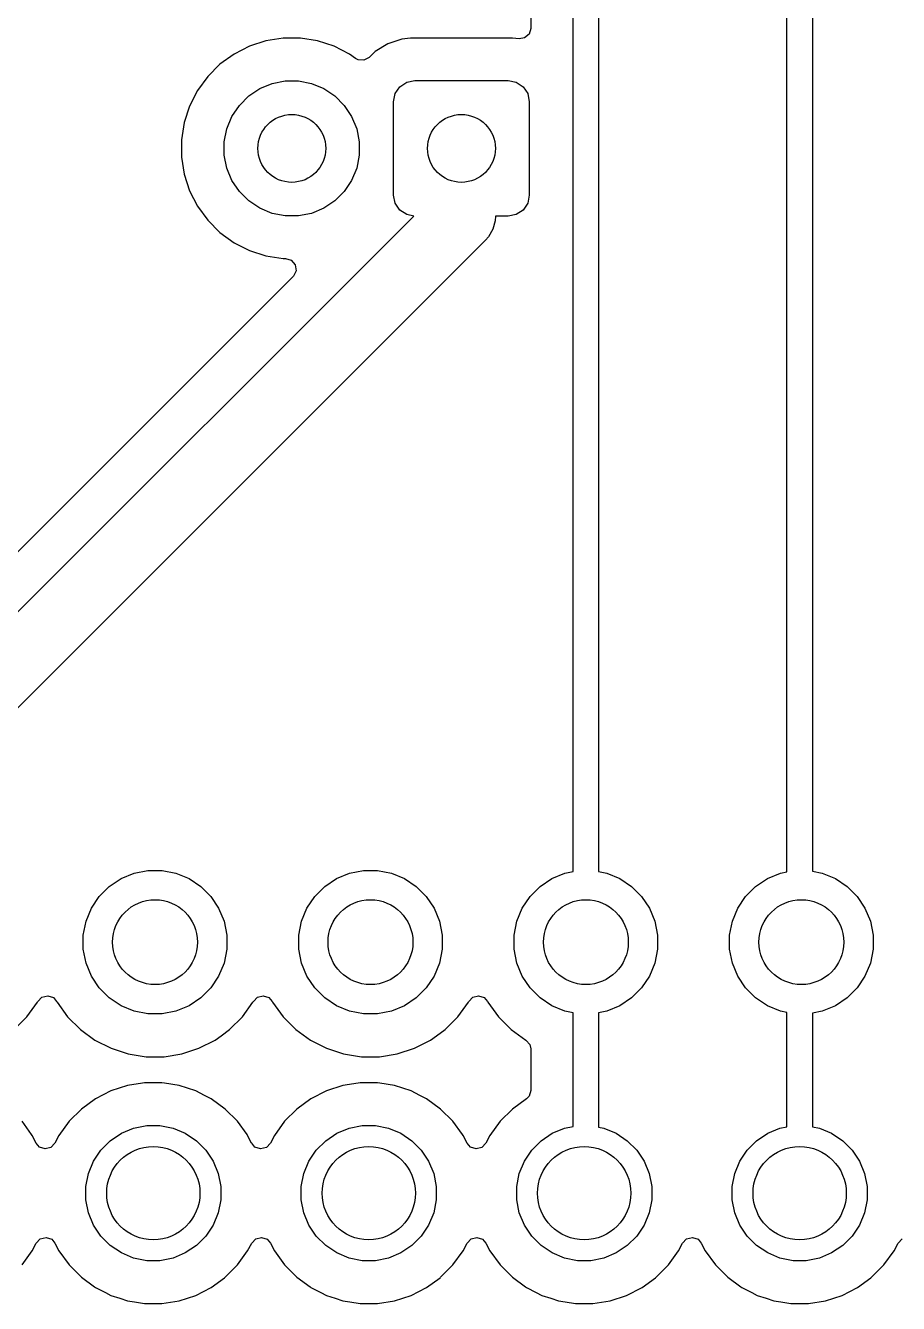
# Model space of a CAD drawing. Extents: x 4.41 to 8.11, y -5.15 to -2.23.
# Drawn here: x 5.316 to 5.721, y -3.428 to -2.834 of the extents above; entities that cross this region are included whole.
import ezdxf

# ---------------------------------------------------------------- set-up
doc = ezdxf.new("R2010")
doc.units = 0
doc.header["$MEASUREMENT"] = 0
doc.layers.add('BLACK', color=7, linetype='CONTINUOUS')

msp = doc.modelspace()

# ---------------------------------------------------------------- linework, layer by layer
at = {"layer": 'BLACK', "linetype": 'CONTINUOUS'}
for p, q in [((5.56969, -3.22706), (5.56969, -2.64969)), ((5.5815, -2.65214), (5.5815, -3.22706)), ((5.6689, -3.22722), (5.6689, -2.6695)), ((5.68071, -2.67195), (5.68071, -3.2269)), ((5.54998, -2.70801), (5.54998, -2.8356)), ((5.54998, -2.8356), (5.54921, -2.83824)), ((5.42709, -2.84142), (5.41943, -2.84391)), ((5.43505, -2.84016), (5.42709, -2.84142)), ((5.44311, -2.84016), (5.43505, -2.84016)), ((5.45106, -2.84142), (5.44311, -2.84016)), ((5.45873, -2.84391), (5.45106, -2.84142)), ((5.49015, -2.84055), (5.48359, -2.84272)), ((5.4942, -2.84014), (5.49015, -2.84055)), ((5.49015, -2.84055), (5.49015, -2.84055)), ((5.54144, -2.84014), (5.4942, -2.84014)), ((5.4942, -2.84014), (5.4942, -2.84014)), ((5.5446, -2.84046), (5.54144, -2.84014)), ((5.54713, -2.84004), (5.5446, -2.84046)), ((5.54921, -2.83824), (5.54713, -2.84004)), ((5.41225, -2.84756), (5.40574, -2.8523)), ((5.41943, -2.84391), (5.41225, -2.84756)), ((5.4659, -2.84756), (5.45873, -2.84391)), ((5.46867, -2.84957), (5.4659, -2.84756)), ((5.47771, -2.84635), (5.47499, -2.84908)), ((5.48359, -2.84272), (5.47771, -2.84635)), ((5.48359, -2.84272), (5.48359, -2.84272)), ((5.40574, -2.8523), (5.40004, -2.858)), ((5.40574, -2.8523), (5.40574, -2.8523)), ((5.46983, -2.8502), (5.46867, -2.84957)), ((5.47257, -2.85039), (5.46983, -2.8502)), ((5.47499, -2.84908), (5.47257, -2.85039)), ((5.40004, -2.858), (5.3953, -2.86451)), ((5.40004, -2.858), (5.40004, -2.858)), ((5.3953, -2.86451), (5.39165, -2.87169)), ((5.4191, -2.86699), (5.42423, -2.86356)), ((5.42423, -2.86356), (5.42994, -2.8612)), ((5.42994, -2.8612), (5.43599, -2.85999)), ((5.43599, -2.85999), (5.44217, -2.85999)), ((5.44217, -2.85999), (5.44822, -2.8612)), ((5.44822, -2.8612), (5.45393, -2.86356)), ((5.45393, -2.86356), (5.45906, -2.86699)), ((5.48707, -2.86592), (5.48921, -2.86273)), ((5.48921, -2.86273), (5.4924, -2.86059)), ((5.4924, -2.86059), (5.49617, -2.85984)), ((5.49617, -2.85984), (5.53947, -2.85984)), ((5.53947, -2.85984), (5.54324, -2.86059)), ((5.54324, -2.86059), (5.54643, -2.86273)), ((5.54643, -2.86273), (5.54857, -2.86592)), ((5.4113, -2.87649), (5.41473, -2.87136)), ((5.41473, -2.87136), (5.4191, -2.86699)), ((5.45906, -2.86699), (5.46343, -2.87136)), ((5.46343, -2.87136), (5.46686, -2.87649)), ((5.48632, -2.86969), (5.48707, -2.86592)), ((5.48632, -2.91299), (5.48632, -2.86969)), ((5.54857, -2.86592), (5.54931, -2.86969)), ((5.54931, -2.86969), (5.54931, -2.91299)), ((5.39165, -2.87169), (5.38916, -2.87935)), ((5.40894, -2.8822), (5.4113, -2.87649)), ((5.46686, -2.87649), (5.46922, -2.8822)), ((5.38916, -2.87935), (5.3879, -2.88731)), ((5.40773, -2.88825), (5.40894, -2.8822)), ((5.46922, -2.8822), (5.47042, -2.88825)), ((5.3879, -2.88731), (5.3879, -2.89537)), ((5.40773, -2.89443), (5.40773, -2.88825)), ((5.47042, -2.88825), (5.47042, -2.89443)), ((5.40894, -2.90048), (5.40773, -2.89443)), ((5.47042, -2.89443), (5.46922, -2.90048)), ((5.3879, -2.89537), (5.38916, -2.90332)), ((5.4113, -2.90619), (5.40894, -2.90048)), ((5.46922, -2.90048), (5.46686, -2.90619)), ((5.38916, -2.90332), (5.39165, -2.91099)), ((5.41473, -2.91132), (5.4113, -2.90619)), ((5.46686, -2.90619), (5.46343, -2.91132)), ((5.39165, -2.91099), (5.3953, -2.91816)), ((5.4191, -2.91569), (5.41473, -2.91132)), ((5.46343, -2.91132), (5.45906, -2.91569)), ((5.3953, -2.91816), (5.40004, -2.92468)), ((5.42423, -2.91912), (5.4191, -2.91569)), ((5.45906, -2.91569), (5.45393, -2.91912)), ((5.48707, -2.91676), (5.48632, -2.91299)), ((5.48921, -2.91995), (5.48707, -2.91676)), ((5.54857, -2.91676), (5.54643, -2.91995)), ((5.54931, -2.91299), (5.54857, -2.91676)), ((5.24322, -3.17516), (5.49565, -2.92273)), ((5.40004, -2.92468), (5.40004, -2.92468)), ((5.40004, -2.92468), (5.40574, -2.93038)), ((5.42994, -2.92148), (5.42423, -2.91912)), ((5.43599, -2.92268), (5.42994, -2.92148)), ((5.44217, -2.92268), (5.43599, -2.92268)), ((5.44822, -2.92148), (5.44217, -2.92268)), ((5.45393, -2.91912), (5.44822, -2.92148)), ((5.4924, -2.92209), (5.48921, -2.91995)), ((5.49565, -2.92273), (5.4924, -2.92209)), ((5.53357, -2.92283), (5.53343, -2.92489)), ((5.53947, -2.92283), (5.53357, -2.92283)), ((5.54324, -2.92209), (5.53947, -2.92283)), ((5.54643, -2.91995), (5.54324, -2.92209)), ((5.40574, -2.93038), (5.41225, -2.93511)), ((5.53237, -2.92886), (5.53031, -2.93242)), ((5.53343, -2.92489), (5.53237, -2.92886)), ((5.52895, -2.93397), (5.26088, -3.20204)), ((5.41225, -2.93511), (5.41943, -2.93877)), ((5.53031, -2.93242), (5.52895, -2.93397)), ((5.41943, -2.93877), (5.42709, -2.94126)), ((5.42709, -2.94126), (5.43505, -2.94252)), ((5.43505, -2.94252), (5.43621, -2.94252)), ((5.43621, -2.94252), (5.43885, -2.94329)), ((5.43885, -2.94329), (5.44065, -2.94537)), ((5.44104, -2.9481), (5.4399, -2.9506)), ((5.44065, -2.94537), (5.44104, -2.9481)), ((5.43966, -2.95085), (5.23649, -3.15402)), ((5.4399, -2.9506), (5.43966, -2.95085)), ((5.36588, -3.22782), (5.37231, -3.22654)), ((5.37231, -3.22654), (5.37887, -3.22654)), ((5.37887, -3.22654), (5.3853, -3.22782)), ((5.46588, -3.22782), (5.47231, -3.22654)), ((5.47231, -3.22654), (5.47887, -3.22654)), ((5.47887, -3.22654), (5.4853, -3.22782)), ((5.56588, -3.22782), (5.56969, -3.22706)), ((5.5815, -3.22706), (5.5853, -3.22782)), ((5.66588, -3.22782), (5.6689, -3.22722)), ((5.68071, -3.2269), (5.6853, -3.22782)), ((5.35436, -3.23397), (5.35982, -3.23033)), ((5.35982, -3.23033), (5.36588, -3.22782)), ((5.3853, -3.22782), (5.39137, -3.23033)), ((5.39137, -3.23033), (5.39682, -3.23397)), ((5.45436, -3.23397), (5.45982, -3.23033)), ((5.45982, -3.23033), (5.46588, -3.22782)), ((5.4853, -3.22782), (5.49137, -3.23033)), ((5.49137, -3.23033), (5.49682, -3.23397)), ((5.55436, -3.23397), (5.55982, -3.23033)), ((5.55982, -3.23033), (5.56588, -3.22782)), ((5.5853, -3.22782), (5.59137, -3.23033)), ((5.59137, -3.23033), (5.59682, -3.23397)), ((5.65436, -3.23397), (5.65982, -3.23033)), ((5.65982, -3.23033), (5.66588, -3.22782)), ((5.6853, -3.22782), (5.69137, -3.23033)), ((5.69137, -3.23033), (5.69682, -3.23397)), ((5.34608, -3.24407), (5.34972, -3.23861)), ((5.34972, -3.23861), (5.35436, -3.23397)), ((5.39682, -3.23397), (5.40146, -3.23861)), ((5.40146, -3.23861), (5.4051, -3.24407)), ((5.44608, -3.24407), (5.44972, -3.23861)), ((5.44972, -3.23861), (5.45436, -3.23397)), ((5.49682, -3.23397), (5.50146, -3.23861)), ((5.50146, -3.23861), (5.5051, -3.24407)), ((5.54608, -3.24407), (5.54972, -3.23861)), ((5.54972, -3.23861), (5.55436, -3.23397)), ((5.59682, -3.23397), (5.60146, -3.23861)), ((5.60146, -3.23861), (5.6051, -3.24407)), ((5.64608, -3.24407), (5.64972, -3.23861)), ((5.64972, -3.23861), (5.65436, -3.23397)), ((5.69682, -3.23397), (5.70146, -3.23861)), ((5.70146, -3.23861), (5.7051, -3.24407)), ((5.34357, -3.25013), (5.34608, -3.24407)), ((5.4051, -3.24407), (5.40761, -3.25013)), ((5.44357, -3.25013), (5.44608, -3.24407)), ((5.5051, -3.24407), (5.50761, -3.25013)), ((5.54357, -3.25013), (5.54608, -3.24407)), ((5.6051, -3.24407), (5.60761, -3.25013)), ((5.64357, -3.25013), (5.64608, -3.24407)), ((5.7051, -3.24407), (5.70761, -3.25013)), ((5.34229, -3.25656), (5.34357, -3.25013)), ((5.40761, -3.25013), (5.40889, -3.25656)), ((5.44229, -3.25656), (5.44357, -3.25013)), ((5.50761, -3.25013), (5.50889, -3.25656)), ((5.54229, -3.25656), (5.54357, -3.25013)), ((5.60761, -3.25013), (5.60889, -3.25656)), ((5.64229, -3.25656), (5.64357, -3.25013)), ((5.70761, -3.25013), (5.70889, -3.25656)), ((5.34229, -3.26312), (5.34229, -3.25656)), ((5.40889, -3.25656), (5.40889, -3.26312)), ((5.44229, -3.26312), (5.44229, -3.25656)), ((5.50889, -3.25656), (5.50889, -3.26312)), ((5.54229, -3.26312), (5.54229, -3.25656)), ((5.60889, -3.25656), (5.60889, -3.26312)), ((5.64229, -3.26312), (5.64229, -3.25656)), ((5.70889, -3.25656), (5.70889, -3.26312)), ((5.34357, -3.26956), (5.34229, -3.26312)), ((5.40889, -3.26312), (5.40761, -3.26956)), ((5.44357, -3.26956), (5.44229, -3.26312)), ((5.50889, -3.26312), (5.50761, -3.26956)), ((5.54357, -3.26956), (5.54229, -3.26312)), ((5.60889, -3.26312), (5.60761, -3.26956)), ((5.64357, -3.26956), (5.64229, -3.26312)), ((5.70889, -3.26312), (5.70761, -3.26956)), ((5.34608, -3.27562), (5.34357, -3.26956)), ((5.40761, -3.26956), (5.4051, -3.27562)), ((5.44608, -3.27562), (5.44357, -3.26956)), ((5.50761, -3.26956), (5.5051, -3.27562)), ((5.54608, -3.27562), (5.54357, -3.26956)), ((5.60761, -3.26956), (5.6051, -3.27562)), ((5.64608, -3.27562), (5.64357, -3.26956)), ((5.70761, -3.26956), (5.7051, -3.27562)), ((5.34972, -3.28107), (5.34608, -3.27562)), ((5.4051, -3.27562), (5.40146, -3.28107)), ((5.44972, -3.28107), (5.44608, -3.27562)), ((5.5051, -3.27562), (5.50146, -3.28107)), ((5.54972, -3.28107), (5.54608, -3.27562)), ((5.6051, -3.27562), (5.60146, -3.28107)), ((5.64972, -3.28107), (5.64608, -3.27562)), ((5.7051, -3.27562), (5.70146, -3.28107)), ((5.32124, -3.28736), (5.32313, -3.28536)), ((5.32313, -3.28536), (5.3258, -3.2847)), ((5.3258, -3.2847), (5.3284, -3.28559)), ((5.3284, -3.28559), (5.32994, -3.28736)), ((5.35436, -3.28571), (5.34972, -3.28107)), ((5.35982, -3.28936), (5.35436, -3.28571)), ((5.39682, -3.28571), (5.39137, -3.28936)), ((5.40146, -3.28107), (5.39682, -3.28571)), ((5.42124, -3.28736), (5.42313, -3.28536)), ((5.42313, -3.28536), (5.4258, -3.2847)), ((5.4258, -3.2847), (5.4284, -3.28559)), ((5.4284, -3.28559), (5.42994, -3.28736)), ((5.45436, -3.28571), (5.44972, -3.28107)), ((5.45982, -3.28936), (5.45436, -3.28571)), ((5.49682, -3.28571), (5.49137, -3.28936)), ((5.50146, -3.28107), (5.49682, -3.28571)), ((5.52124, -3.28736), (5.52313, -3.28536)), ((5.52313, -3.28536), (5.5258, -3.2847)), ((5.5258, -3.2847), (5.5284, -3.28559)), ((5.5284, -3.28559), (5.52994, -3.28736)), ((5.55436, -3.28571), (5.54972, -3.28107)), ((5.55982, -3.28936), (5.55436, -3.28571)), ((5.59682, -3.28571), (5.59137, -3.28936)), ((5.60146, -3.28107), (5.59682, -3.28571)), ((5.65436, -3.28571), (5.64972, -3.28107)), ((5.65982, -3.28936), (5.65436, -3.28571)), ((5.69682, -3.28571), (5.69137, -3.28936)), ((5.70146, -3.28107), (5.69682, -3.28571)), ((5.31615, -3.29448), (5.32106, -3.28771)), ((5.32106, -3.28771), (5.32124, -3.28736)), ((5.32106, -3.28771), (5.32106, -3.28771)), ((5.32106, -3.28771), (5.32106, -3.28771)), ((5.32994, -3.28736), (5.33012, -3.28771)), ((5.33012, -3.28771), (5.33504, -3.29448)), ((5.36588, -3.29187), (5.35982, -3.28936)), ((5.37231, -3.29315), (5.36588, -3.29187)), ((5.3853, -3.29187), (5.37887, -3.29315)), ((5.39137, -3.28936), (5.3853, -3.29187)), ((5.41615, -3.29448), (5.42106, -3.28771)), ((5.42106, -3.28771), (5.42124, -3.28736)), ((5.42106, -3.28771), (5.42106, -3.28771)), ((5.42106, -3.28771), (5.42106, -3.28771)), ((5.42994, -3.28736), (5.43012, -3.28771)), ((5.43012, -3.28771), (5.43504, -3.29448)), ((5.46588, -3.29187), (5.45982, -3.28936)), ((5.47231, -3.29315), (5.46588, -3.29187)), ((5.4853, -3.29187), (5.47887, -3.29315)), ((5.49137, -3.28936), (5.4853, -3.29187)), ((5.51615, -3.29448), (5.52106, -3.28771)), ((5.52106, -3.28771), (5.52106, -3.28771)), ((5.52106, -3.28771), (5.52107, -3.28771)), ((5.52107, -3.28771), (5.52124, -3.28736)), ((5.52994, -3.28736), (5.53012, -3.28771)), ((5.53012, -3.28771), (5.53504, -3.29448)), ((5.56588, -3.29187), (5.55982, -3.28936)), ((5.56969, -3.29262), (5.56588, -3.29187)), ((5.56969, -3.34544), (5.56969, -3.29262)), ((5.5853, -3.29187), (5.5815, -3.29262)), ((5.5815, -3.29262), (5.5815, -3.34575)), ((5.59137, -3.28936), (5.5853, -3.29187)), ((5.66588, -3.29187), (5.65982, -3.28936)), ((5.6689, -3.29247), (5.66588, -3.29187)), ((5.6689, -3.34559), (5.6689, -3.29247)), ((5.6853, -3.29187), (5.68071, -3.29278)), ((5.69137, -3.28936), (5.6853, -3.29187)), ((5.31023, -3.3004), (5.31615, -3.29448)), ((5.31615, -3.29448), (5.31615, -3.29448)), ((5.31615, -3.29448), (5.31615, -3.29448)), ((5.33504, -3.29448), (5.34095, -3.3004)), ((5.37887, -3.29315), (5.37231, -3.29315)), ((5.41023, -3.3004), (5.41615, -3.29448)), ((5.41615, -3.29448), (5.41615, -3.29448)), ((5.41615, -3.29448), (5.41615, -3.29448)), ((5.43504, -3.29448), (5.44095, -3.3004)), ((5.47887, -3.29315), (5.47231, -3.29315)), ((5.51023, -3.3004), (5.51615, -3.29448)), ((5.51615, -3.29448), (5.51615, -3.29448)), ((5.51615, -3.29448), (5.51615, -3.29448)), ((5.53504, -3.29448), (5.53504, -3.29448)), ((5.53504, -3.29448), (5.54095, -3.3004)), ((5.68071, -3.29278), (5.68071, -3.34559)), ((5.34095, -3.3004), (5.34772, -3.30532)), ((5.40346, -3.30532), (5.40624, -3.3033)), ((5.40624, -3.3033), (5.41023, -3.3004)), ((5.41023, -3.3004), (5.41023, -3.3004)), ((5.41023, -3.3004), (5.41023, -3.3004)), ((5.44095, -3.3004), (5.44772, -3.30532)), ((5.50346, -3.30532), (5.50624, -3.3033)), ((5.50624, -3.3033), (5.51023, -3.3004)), ((5.51023, -3.3004), (5.51023, -3.3004)), ((5.51023, -3.3004), (5.51023, -3.3004)), ((5.54095, -3.3004), (5.54772, -3.30532)), ((5.34772, -3.30532), (5.34772, -3.30532)), ((5.34772, -3.30532), (5.34772, -3.30532)), ((5.34772, -3.30532), (5.35518, -3.30912)), ((5.35518, -3.30912), (5.36314, -3.3117)), ((5.38804, -3.3117), (5.396, -3.30912)), ((5.396, -3.30912), (5.40346, -3.30532)), ((5.44772, -3.30532), (5.44772, -3.30532)), ((5.44772, -3.30532), (5.44772, -3.30532)), ((5.44772, -3.30532), (5.45518, -3.30912)), ((5.45518, -3.30912), (5.46314, -3.3117)), ((5.48804, -3.3117), (5.496, -3.30912)), ((5.496, -3.30912), (5.50346, -3.30532)), ((5.54772, -3.30532), (5.54772, -3.30532)), ((5.54772, -3.30532), (5.54788, -3.30543)), ((5.54788, -3.30543), (5.54784, -3.30548)), ((5.54784, -3.30548), (5.54949, -3.30731)), ((5.54949, -3.30731), (5.54998, -3.30943)), ((5.54998, -3.30943), (5.54998, -3.32864)), ((5.36314, -3.3117), (5.37141, -3.31301)), ((5.37141, -3.31301), (5.37141, -3.31301)), ((5.37141, -3.31301), (5.37978, -3.31301)), ((5.37978, -3.31301), (5.38804, -3.3117)), ((5.37978, -3.31301), (5.37978, -3.31301)), ((5.46314, -3.3117), (5.47141, -3.31301)), ((5.47141, -3.31301), (5.47141, -3.31301)), ((5.47141, -3.31301), (5.47978, -3.31301)), ((5.47978, -3.31301), (5.48804, -3.3117)), ((5.47978, -3.31301), (5.47978, -3.31301)), ((5.36281, -3.32644), (5.35515, -3.32893)), ((5.36982, -3.32533), (5.36281, -3.32644)), ((5.37077, -3.32518), (5.36982, -3.32533)), ((5.37883, -3.32518), (5.37077, -3.32518)), ((5.37992, -3.32535), (5.37883, -3.32518)), ((5.38679, -3.32644), (5.37992, -3.32535)), ((5.39446, -3.32893), (5.38679, -3.32644)), ((5.46281, -3.32644), (5.45515, -3.32893)), ((5.46982, -3.32533), (5.46281, -3.32644)), ((5.47077, -3.32518), (5.46982, -3.32533)), ((5.47883, -3.32518), (5.47077, -3.32518)), ((5.47992, -3.32535), (5.47883, -3.32518)), ((5.48679, -3.32644), (5.47992, -3.32535)), ((5.49446, -3.32893), (5.48679, -3.32644)), ((5.34797, -3.33259), (5.34145, -3.33732)), ((5.35515, -3.32893), (5.34797, -3.33259)), ((5.39849, -3.33098), (5.39446, -3.32893)), ((5.40164, -3.33259), (5.39849, -3.33098)), ((5.40816, -3.33732), (5.40164, -3.33259)), ((5.40164, -3.33259), (5.40164, -3.33259)), ((5.40164, -3.33259), (5.40164, -3.33259)), ((5.44797, -3.33259), (5.44145, -3.33732)), ((5.45515, -3.32893), (5.44797, -3.33259)), ((5.49849, -3.33098), (5.49446, -3.32893)), ((5.50164, -3.33259), (5.49849, -3.33098)), ((5.50816, -3.33732), (5.50164, -3.33259)), ((5.50164, -3.33259), (5.50164, -3.33259)), ((5.50164, -3.33259), (5.50164, -3.33259)), ((5.54797, -3.33259), (5.54145, -3.33732)), ((5.54921, -3.33128), (5.54797, -3.33259)), ((5.54998, -3.32864), (5.54921, -3.33128)), ((5.34145, -3.33732), (5.33575, -3.34302)), ((5.41386, -3.34302), (5.40816, -3.33732)), ((5.44145, -3.33732), (5.43575, -3.34302)), ((5.51386, -3.34302), (5.50816, -3.33732)), ((5.54145, -3.33732), (5.53575, -3.34302)), ((5.54145, -3.33732), (5.54145, -3.33732)), ((5.31829, -3.34912), (5.31386, -3.34302)), ((5.33575, -3.34302), (5.33101, -3.34954)), ((5.36566, -3.34624), (5.37172, -3.34503)), ((5.37172, -3.34503), (5.37789, -3.34503)), ((5.37789, -3.34503), (5.38395, -3.34624)), ((5.41829, -3.34912), (5.41386, -3.34302)), ((5.43575, -3.34302), (5.43101, -3.34954)), ((5.46566, -3.34624), (5.47172, -3.34503)), ((5.47172, -3.34503), (5.47789, -3.34503)), ((5.47789, -3.34503), (5.48395, -3.34624)), ((5.51829, -3.34912), (5.51386, -3.34302)), ((5.53575, -3.34302), (5.53101, -3.34954)), ((5.56566, -3.34624), (5.56969, -3.34544)), ((5.5815, -3.34575), (5.58395, -3.34624)), ((5.66566, -3.34624), (5.6689, -3.34559)), ((5.68071, -3.34559), (5.68395, -3.34624)), ((5.31859, -3.34954), (5.31829, -3.34912)), ((5.32043, -3.35314), (5.31859, -3.34954)), ((5.33101, -3.34954), (5.32915, -3.35319)), ((5.35482, -3.35203), (5.35996, -3.3486)), ((5.35996, -3.3486), (5.36566, -3.34624)), ((5.38395, -3.34624), (5.38965, -3.3486)), ((5.38965, -3.3486), (5.39478, -3.35203)), ((5.41859, -3.34954), (5.41829, -3.34912)), ((5.42043, -3.35314), (5.41859, -3.34954)), ((5.43101, -3.34954), (5.42915, -3.35319)), ((5.45482, -3.35203), (5.45996, -3.3486)), ((5.45996, -3.3486), (5.46566, -3.34624)), ((5.48395, -3.34624), (5.48965, -3.3486)), ((5.48965, -3.3486), (5.49478, -3.35203)), ((5.51859, -3.34954), (5.51829, -3.34912)), ((5.52043, -3.35314), (5.51859, -3.34954)), ((5.53101, -3.34954), (5.52915, -3.35319)), ((5.55482, -3.35203), (5.55996, -3.3486)), ((5.55996, -3.3486), (5.56566, -3.34624)), ((5.58395, -3.34624), (5.58965, -3.3486)), ((5.58965, -3.3486), (5.59478, -3.35203)), ((5.65482, -3.35203), (5.65996, -3.3486)), ((5.65996, -3.3486), (5.66566, -3.34624)), ((5.68395, -3.34624), (5.68965, -3.3486)), ((5.68965, -3.3486), (5.69478, -3.35203)), ((5.32045, -3.35319), (5.32043, -3.35314)), ((5.32199, -3.35497), (5.32045, -3.35319)), ((5.32459, -3.35585), (5.32199, -3.35497)), ((5.32726, -3.35519), (5.32459, -3.35585)), ((5.32915, -3.35319), (5.32726, -3.35519)), ((5.34703, -3.36153), (5.35046, -3.3564)), ((5.35046, -3.3564), (5.35482, -3.35203)), ((5.39478, -3.35203), (5.39915, -3.3564)), ((5.39915, -3.3564), (5.40258, -3.36153)), ((5.42045, -3.35319), (5.42043, -3.35314)), ((5.42199, -3.35497), (5.42045, -3.35319)), ((5.42459, -3.35585), (5.42199, -3.35497)), ((5.42726, -3.35519), (5.42459, -3.35585)), ((5.42915, -3.35319), (5.42726, -3.35519)), ((5.44703, -3.36153), (5.45046, -3.3564)), ((5.45046, -3.3564), (5.45482, -3.35203)), ((5.49478, -3.35203), (5.49915, -3.3564)), ((5.49915, -3.3564), (5.50258, -3.36153)), ((5.52045, -3.35319), (5.52043, -3.35314)), ((5.52199, -3.35497), (5.52045, -3.35319)), ((5.52459, -3.35585), (5.52199, -3.35497)), ((5.52726, -3.35519), (5.52459, -3.35585)), ((5.52915, -3.35319), (5.52726, -3.35519)), ((5.54703, -3.36153), (5.55046, -3.3564)), ((5.55046, -3.3564), (5.55482, -3.35203)), ((5.59478, -3.35203), (5.59915, -3.3564)), ((5.59915, -3.3564), (5.60258, -3.36153)), ((5.64703, -3.36153), (5.65046, -3.3564)), ((5.65046, -3.3564), (5.65482, -3.35203)), ((5.69478, -3.35203), (5.69915, -3.3564)), ((5.69915, -3.3564), (5.70258, -3.36153)), ((5.34466, -3.36724), (5.34703, -3.36153)), ((5.40258, -3.36153), (5.40494, -3.36724)), ((5.44466, -3.36724), (5.44703, -3.36153)), ((5.50258, -3.36153), (5.50494, -3.36724)), ((5.54466, -3.36724), (5.54703, -3.36153)), ((5.60258, -3.36153), (5.60494, -3.36724)), ((5.64466, -3.36724), (5.64703, -3.36153)), ((5.70258, -3.36153), (5.70494, -3.36724)), ((5.34346, -3.37329), (5.34466, -3.36724)), ((5.40494, -3.36724), (5.40615, -3.37329)), ((5.44346, -3.37329), (5.44466, -3.36724)), ((5.50494, -3.36724), (5.50615, -3.37329)), ((5.54346, -3.37329), (5.54466, -3.36724)), ((5.60494, -3.36724), (5.60615, -3.37329)), ((5.64346, -3.37329), (5.64466, -3.36724)), ((5.70494, -3.36724), (5.70615, -3.37329)), ((5.34346, -3.37947), (5.34346, -3.37329)), ((5.40615, -3.37329), (5.40615, -3.37947)), ((5.44346, -3.37947), (5.44346, -3.37329)), ((5.50615, -3.37329), (5.50615, -3.37947)), ((5.54346, -3.37947), (5.54346, -3.37329)), ((5.60615, -3.37329), (5.60615, -3.37947)), ((5.64346, -3.37947), (5.64346, -3.37329)), ((5.70615, -3.37329), (5.70615, -3.37947)), ((5.34466, -3.38552), (5.34346, -3.37947)), ((5.40615, -3.37947), (5.40494, -3.38552)), ((5.44466, -3.38552), (5.44346, -3.37947)), ((5.50615, -3.37947), (5.50494, -3.38552)), ((5.54466, -3.38552), (5.54346, -3.37947)), ((5.60615, -3.37947), (5.60494, -3.38552)), ((5.64466, -3.38552), (5.64346, -3.37947)), ((5.70615, -3.37947), (5.70494, -3.38552)), ((5.34703, -3.39123), (5.34466, -3.38552)), ((5.40494, -3.38552), (5.40258, -3.39123)), ((5.44703, -3.39123), (5.44466, -3.38552)), ((5.50494, -3.38552), (5.50258, -3.39123)), ((5.54703, -3.39123), (5.54466, -3.38552)), ((5.60494, -3.38552), (5.60258, -3.39123)), ((5.64703, -3.39123), (5.64466, -3.38552)), ((5.70494, -3.38552), (5.70258, -3.39123)), ((5.35046, -3.39636), (5.34703, -3.39123)), ((5.40258, -3.39123), (5.39915, -3.39636)), ((5.45046, -3.39636), (5.44703, -3.39123)), ((5.50258, -3.39123), (5.49915, -3.39636)), ((5.55046, -3.39636), (5.54703, -3.39123)), ((5.60258, -3.39123), (5.59915, -3.39636)), ((5.65046, -3.39636), (5.64703, -3.39123)), ((5.70258, -3.39123), (5.69915, -3.39636)), ((5.32045, -3.39956), (5.32234, -3.39756)), ((5.32234, -3.39756), (5.32501, -3.3969)), ((5.32501, -3.3969), (5.32762, -3.39779)), ((5.32762, -3.39779), (5.32915, -3.39956)), ((5.35482, -3.40072), (5.35046, -3.39636)), ((5.39915, -3.39636), (5.39478, -3.40072)), ((5.42045, -3.39956), (5.42234, -3.39756)), ((5.42234, -3.39756), (5.42501, -3.3969)), ((5.42501, -3.3969), (5.42762, -3.39779)), ((5.42762, -3.39779), (5.42915, -3.39956)), ((5.45482, -3.40072), (5.45046, -3.39636)), ((5.49915, -3.39636), (5.49478, -3.40072)), ((5.52045, -3.39956), (5.52234, -3.39756)), ((5.52234, -3.39756), (5.52501, -3.3969)), ((5.52501, -3.3969), (5.52762, -3.39779)), ((5.52762, -3.39779), (5.52915, -3.39956)), ((5.55482, -3.40072), (5.55046, -3.39636)), ((5.59915, -3.39636), (5.59478, -3.40072)), ((5.62045, -3.39956), (5.62234, -3.39756)), ((5.62234, -3.39756), (5.62501, -3.3969)), ((5.62501, -3.3969), (5.62762, -3.39779)), ((5.62762, -3.39779), (5.62915, -3.39956)), ((5.65482, -3.40072), (5.65046, -3.39636)), ((5.69915, -3.39636), (5.69478, -3.40072)), ((5.72045, -3.39956), (5.72234, -3.39756)), ((5.31386, -3.40973), (5.31859, -3.40321)), ((5.31859, -3.40321), (5.32045, -3.39956)), ((5.31859, -3.40321), (5.31859, -3.40321)), ((5.31859, -3.40321), (5.31859, -3.40321)), ((5.32915, -3.39956), (5.33101, -3.40321)), ((5.33101, -3.40321), (5.33575, -3.40973)), ((5.35996, -3.40415), (5.35482, -3.40072)), ((5.36566, -3.40652), (5.35996, -3.40415)), ((5.38965, -3.40415), (5.38395, -3.40652)), ((5.39478, -3.40072), (5.38965, -3.40415)), ((5.41386, -3.40973), (5.41859, -3.40321)), ((5.41859, -3.40321), (5.42045, -3.39956)), ((5.41859, -3.40321), (5.41859, -3.40321)), ((5.41859, -3.40321), (5.41859, -3.40321)), ((5.42915, -3.39956), (5.43101, -3.40321)), ((5.43101, -3.40321), (5.43575, -3.40973)), ((5.45996, -3.40415), (5.45482, -3.40072)), ((5.46566, -3.40652), (5.45996, -3.40415)), ((5.48965, -3.40415), (5.48395, -3.40652)), ((5.49478, -3.40072), (5.48965, -3.40415)), ((5.51386, -3.40973), (5.51859, -3.40321)), ((5.51859, -3.40321), (5.52045, -3.39956)), ((5.51859, -3.40321), (5.51859, -3.40321)), ((5.51859, -3.40321), (5.51859, -3.40321)), ((5.52915, -3.39956), (5.53101, -3.40321)), ((5.53101, -3.40321), (5.53575, -3.40973)), ((5.55996, -3.40415), (5.55482, -3.40072)), ((5.56566, -3.40652), (5.55996, -3.40415)), ((5.58965, -3.40415), (5.58395, -3.40652)), ((5.59478, -3.40072), (5.58965, -3.40415)), ((5.61386, -3.40973), (5.61859, -3.40321)), ((5.61859, -3.40321), (5.62045, -3.39956)), ((5.61859, -3.40321), (5.61859, -3.40321)), ((5.61859, -3.40321), (5.61859, -3.40321)), ((5.62915, -3.39956), (5.63101, -3.40321)), ((5.63101, -3.40321), (5.63575, -3.40973)), ((5.65996, -3.40415), (5.65482, -3.40072)), ((5.66566, -3.40652), (5.65996, -3.40415)), ((5.68965, -3.40415), (5.68395, -3.40652)), ((5.69478, -3.40072), (5.68965, -3.40415)), ((5.71386, -3.40973), (5.71859, -3.40321)), ((5.71859, -3.40321), (5.72045, -3.39956)), ((5.71859, -3.40321), (5.71859, -3.40321)), ((5.71859, -3.40321), (5.71859, -3.40321)), ((5.33575, -3.40973), (5.34145, -3.41543)), ((5.37172, -3.40772), (5.36566, -3.40652)), ((5.37789, -3.40772), (5.37172, -3.40772)), ((5.38395, -3.40652), (5.37789, -3.40772)), ((5.40816, -3.41543), (5.41386, -3.40973)), ((5.41386, -3.40973), (5.41386, -3.40973)), ((5.41386, -3.40973), (5.41386, -3.40973)), ((5.43575, -3.40973), (5.44145, -3.41543)), ((5.47172, -3.40772), (5.46566, -3.40652)), ((5.47789, -3.40772), (5.47172, -3.40772)), ((5.48395, -3.40652), (5.47789, -3.40772)), ((5.50816, -3.41543), (5.51386, -3.40973)), ((5.51386, -3.40973), (5.51386, -3.40973)), ((5.51386, -3.40973), (5.51386, -3.40973)), ((5.53575, -3.40973), (5.54145, -3.41543)), ((5.57172, -3.40772), (5.56566, -3.40652)), ((5.57789, -3.40772), (5.57172, -3.40772)), ((5.58395, -3.40652), (5.57789, -3.40772)), ((5.60816, -3.41543), (5.61386, -3.40973)), ((5.61386, -3.40973), (5.61386, -3.40973)), ((5.61386, -3.40973), (5.61386, -3.40973)), ((5.63575, -3.40973), (5.64145, -3.41543)), ((5.67172, -3.40772), (5.66566, -3.40652)), ((5.67789, -3.40772), (5.67172, -3.40772)), ((5.68395, -3.40652), (5.67789, -3.40772)), ((5.70816, -3.41543), (5.71386, -3.40973)), ((5.71386, -3.40973), (5.71386, -3.40973)), ((5.71386, -3.40973), (5.71386, -3.40973)), ((5.34145, -3.41543), (5.34755, -3.41986)), ((5.40164, -3.42017), (5.4079, -3.41562)), ((5.4079, -3.41562), (5.40816, -3.41543)), ((5.40816, -3.41543), (5.40816, -3.41543)), ((5.40816, -3.41543), (5.40816, -3.41543)), ((5.44145, -3.41543), (5.44755, -3.41986)), ((5.50164, -3.42017), (5.5079, -3.41562)), ((5.5079, -3.41562), (5.50816, -3.41543)), ((5.50816, -3.41543), (5.50816, -3.41543)), ((5.50816, -3.41543), (5.50816, -3.41543)), ((5.54145, -3.41543), (5.54755, -3.41986)), ((5.60164, -3.42017), (5.6079, -3.41562)), ((5.6079, -3.41562), (5.60816, -3.41543)), ((5.60816, -3.41543), (5.60816, -3.41543)), ((5.60816, -3.41543), (5.60816, -3.41543)), ((5.64145, -3.41543), (5.64755, -3.41986)), ((5.70164, -3.42017), (5.7079, -3.41562)), ((5.7079, -3.41562), (5.70816, -3.41543)), ((5.70816, -3.41543), (5.70816, -3.41543)), ((5.70816, -3.41543), (5.70816, -3.41543)), ((5.34755, -3.41986), (5.34797, -3.42017)), ((5.34797, -3.42017), (5.35254, -3.4225)), ((5.35254, -3.4225), (5.35515, -3.42383)), ((5.39446, -3.42383), (5.40164, -3.42017)), ((5.44755, -3.41986), (5.44797, -3.42017)), ((5.44797, -3.42017), (5.45254, -3.4225)), ((5.45254, -3.4225), (5.45515, -3.42383)), ((5.49446, -3.42383), (5.50164, -3.42017)), ((5.54755, -3.41986), (5.54797, -3.42017)), ((5.54797, -3.42017), (5.55254, -3.4225)), ((5.55254, -3.4225), (5.55515, -3.42383)), ((5.59446, -3.42383), (5.60164, -3.42017)), ((5.64755, -3.41986), (5.64797, -3.42017)), ((5.64797, -3.42017), (5.65254, -3.4225)), ((5.65254, -3.4225), (5.65515, -3.42383)), ((5.69446, -3.42383), (5.70164, -3.42017)), ((5.35515, -3.42383), (5.35515, -3.42383)), ((5.35515, -3.42383), (5.35515, -3.42383)), ((5.35515, -3.42383), (5.35926, -3.42516)), ((5.35926, -3.42516), (5.36281, -3.42632)), ((5.36281, -3.42632), (5.36601, -3.42682)), ((5.36601, -3.42682), (5.37077, -3.42758)), ((5.37077, -3.42758), (5.37077, -3.42758)), ((5.37077, -3.42758), (5.37883, -3.42758)), ((5.37883, -3.42758), (5.38679, -3.42632)), ((5.37883, -3.42758), (5.37883, -3.42758)), ((5.38679, -3.42632), (5.39446, -3.42383)), ((5.45515, -3.42383), (5.45515, -3.42383)), ((5.45515, -3.42383), (5.45515, -3.42383)), ((5.45515, -3.42383), (5.45926, -3.42516)), ((5.45926, -3.42516), (5.46281, -3.42632)), ((5.46281, -3.42632), (5.46601, -3.42682)), ((5.46601, -3.42682), (5.47077, -3.42758)), ((5.47077, -3.42758), (5.47077, -3.42758)), ((5.47077, -3.42758), (5.47883, -3.42758)), ((5.47883, -3.42758), (5.48679, -3.42632)), ((5.47883, -3.42758), (5.47883, -3.42758)), ((5.48679, -3.42632), (5.49446, -3.42383)), ((5.55515, -3.42383), (5.55515, -3.42383)), ((5.55515, -3.42383), (5.55515, -3.42383)), ((5.55515, -3.42383), (5.55926, -3.42516)), ((5.55926, -3.42516), (5.56281, -3.42632)), ((5.56281, -3.42632), (5.56601, -3.42682)), ((5.56601, -3.42682), (5.57077, -3.42758)), ((5.57077, -3.42758), (5.57077, -3.42758)), ((5.57077, -3.42758), (5.57883, -3.42758)), ((5.57883, -3.42758), (5.58679, -3.42632)), ((5.57883, -3.42758), (5.57883, -3.42758)), ((5.58679, -3.42632), (5.59446, -3.42383)), ((5.65515, -3.42383), (5.65515, -3.42383)), ((5.65515, -3.42383), (5.65515, -3.42383)), ((5.65515, -3.42383), (5.65926, -3.42516)), ((5.65926, -3.42516), (5.66281, -3.42632)), ((5.66281, -3.42632), (5.66601, -3.42682)), ((5.66601, -3.42682), (5.67077, -3.42758)), ((5.67077, -3.42758), (5.67077, -3.42758)), ((5.67077, -3.42758), (5.67883, -3.42758)), ((5.67883, -3.42758), (5.68679, -3.42632)), ((5.67883, -3.42758), (5.67883, -3.42758)), ((5.68679, -3.42632), (5.69446, -3.42383))]:
    msp.add_line(p, q, dxfattribs=at)
at = {"layer": 'BLACK'}
for centre, radius in [((5.43908, -2.89134), 0.01575), ((5.51782, -2.89134), 0.01575), ((5.37559, -3.25984), 0.01969), ((5.47559, -3.25984), 0.01969), ((5.57559, -3.25984), 0.01969), ((5.67559, -3.25984), 0.01969), ((5.3748, -3.37638), 0.02165), ((5.4748, -3.37638), 0.02165), ((5.5748, -3.37638), 0.02165), ((5.6748, -3.37638), 0.02165)]:
    msp.add_circle(centre, radius, dxfattribs=at)
at = {"layer": 'WHITE'}
for centre, radius in [((5.43908, -2.89134), 0.01575), ((5.51782, -2.89134), 0.01575), ((5.37559, -3.25984), 0.01969), ((5.47559, -3.25984), 0.01969), ((5.57559, -3.25984), 0.01969), ((5.67559, -3.25984), 0.01969), ((5.3748, -3.37638), 0.02165), ((5.4748, -3.37638), 0.02165), ((5.5748, -3.37638), 0.02165), ((5.6748, -3.37638), 0.02165)]:
    msp.add_circle(centre, radius, dxfattribs=at)

doc.saveas('drawing.dxf')
